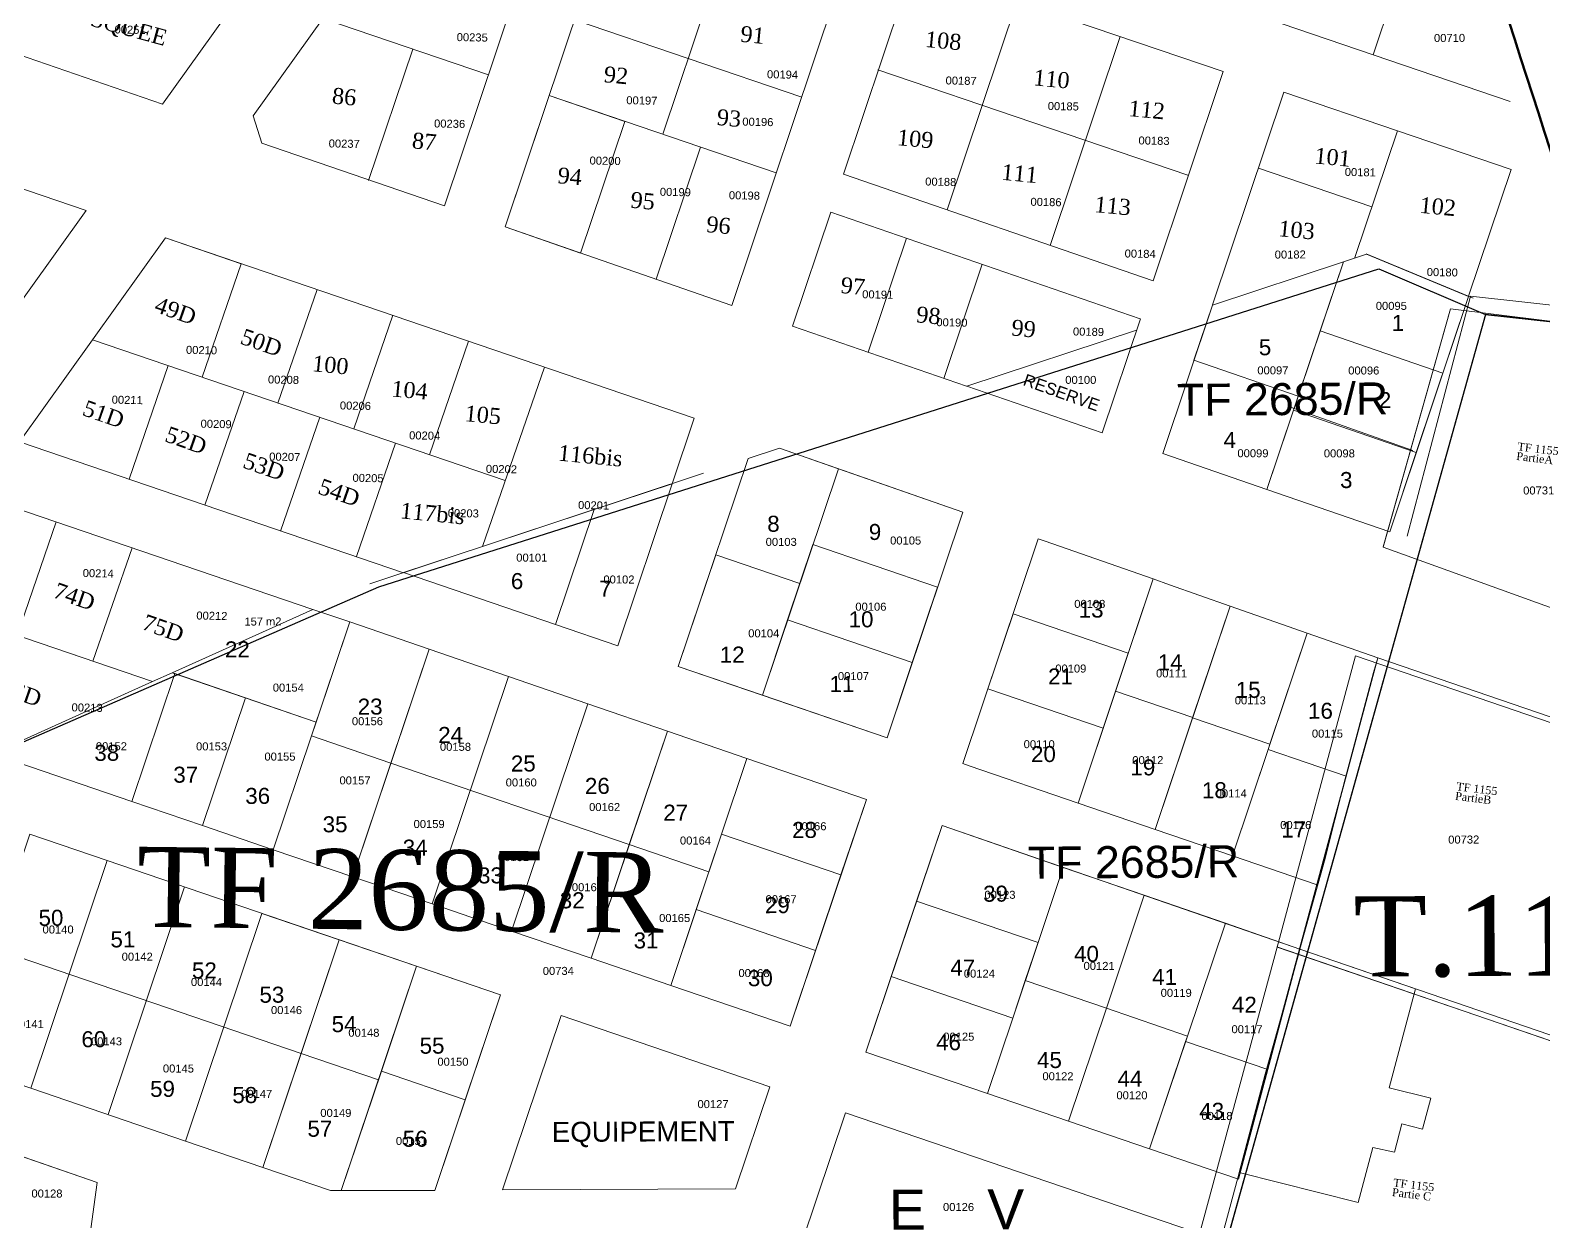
# Model space of a CAD drawing. Header units: metres. Extents: x 251686 to 255059, y 1627526 to 1631912.
# Drawn here: x 253410.3 to 253599.5, y 1631077.2 to 1631226 of the extents above; entities that cross this region are included whole.
import ezdxf
from ezdxf.enums import TextEntityAlignment as Align

# ---------------------------------------------------------------- set-up
doc = ezdxf.new("R2010")
doc.units = ezdxf.units.M
doc.header["$MEASUREMENT"] = 0
for name, color, linetype, lineweight in [('[CPT ]PLATEAU$2-NOM (14)', 7, 'Continuous', 0), ('AUTREETF', 7, 'Continuous', 0), ('Marquage au sol', 2, 'Continuous', 0), ('MORCELLEMENT', 7, 'Continuous', 0), ('morcellements', 5, 'Continuous', 13), ('Numero_TF', 7, 'Continuous', 0), ('Voirie', 252, 'Continuous', 0)]:
    doc.layers.add(name, color=color, linetype=linetype, lineweight=lineweight)
for name, color, linetype in [('historique_numero_parcelle', 7, 'Continuous'), ('limites_parcelles', 7, 'Continuous'), ('limites_tf', 7, 'Continuous'), ('numero_lot', 7, 'Continuous'), ('numero_parcelle', 7, 'Continuous')]:
    doc.layers.add(name, color=color, linetype=linetype)
doc.styles.add('ARIAL', font='arial.ttf', dxfattribs={"height": 200})
doc.styles.get("Standard").update_dxf_attribs({"font": 'txt.shx'})
doc.styles.add('Style-Arial', font='arial.ttf')
doc.styles.add('Style-FANCY', font='times.ttf')
doc.styles.add('Style-Times New Roman', font='times.ttf')
doc.styles.add('Style-WORKING', font='WORKING.shx')

msp = doc.modelspace()

# ---------------------------------------------------------------- linework, layer by layer
at = {"layer": 'historique_numero_parcelle', "color": 7, "lineweight": 0, "flags": 128}
msp.add_lwpolyline([(253583.432139, 1631106.296945), (253580.138938, 1631093.909024), (253585.348008, 1631092.623902), (253584.304341, 1631088.742169), (253581.751792, 1631089.438562), (253580.808402, 1631085.876129), (253578.098974, 1631086.463935), (253576.260485, 1631079.604535), (253561.424312, 1631083.323085), (253564.658135, 1631095.628031), (253568.847744, 1631110.705957), (253568.996154, 1631111.24007), (253583.432139, 1631106.296945)], close=True, dxfattribs=at)
at = {"layer": 'limites_parcelles', "color": 7, "lineweight": 0}
for p, q in [((253455.535689, 1631256.805309), (253426.852433, 1631216.791428)), ((253465.171772, 1631252.954237), (253438.201215, 1631215.340352)), ((253462.112598, 1631204.077831), (253477.14162, 1631248.87871)), ((253469.673252, 1631201.462073), (253484.714764, 1631246.300185)), ((253578.136867, 1631222.942566), (253585.651475, 1631245.343294)), ((253489.372989, 1631213.022883), (253498.935903, 1631241.529524)), ((253317.059349, 1631237.671611), (253417.313423, 1631203.484264)), ((253498.025703, 1631191.652982), (253513.114053, 1631236.630715)), ((253511.956046, 1631208.024999), (253520.687197, 1631234.05219)), ((253559.414217, 1631220.866305), (253520.687197, 1631234.05219)), ((253524.921649, 1631203.568157), (253533.665528, 1631229.633291)), ((253595.282892, 1631217.10464), (253559.204008, 1631229.388879)), ((253467.600201, 1631220.436143), (253446.907082, 1631227.481795)), ((253506.753107, 1631217.669004), (253478.353818, 1631227.338474)), ((253537.783367, 1631199.147024), (253546.539873, 1631225.249798)), ((253406.233355, 1631223.90297), (253426.852433, 1631216.791428)), ((253452.631839, 1631207.258272), (253458.133771, 1631223.6593)), ((253554.998538, 1631207.897428), (253516.271517, 1631221.083313)), ((253550.645085, 1631194.725891), (253559.414217, 1631220.866305)), ((253503.572634, 1631208.188148), (253475.173345, 1631217.857618)), ((253558.079452, 1631191.733679), (253566.987361, 1631218.28778)), ((253595.38665, 1631208.61831), (253566.987361, 1631218.28778)), ((253438.201215, 1631215.340352), (253439.289984, 1631211.926691)), ((253479.124069, 1631198.192376), (253484.639775, 1631214.634461)), ((253439.289984, 1631211.926691), (253462.112598, 1631204.077831)), ((253575.877892, 1631197.626801), (253581.187006, 1631213.453045)), ((253488.574886, 1631194.922679), (253494.106204, 1631211.411305)), ((253550.645085, 1631194.725891), (253511.956046, 1631208.024999)), ((253578.006533, 1631203.972189), (253563.806888, 1631208.806924)), ((253595.38665, 1631208.61831), (253590.076625, 1631192.789348)), ((253417.313423, 1631203.484264), (253399.055515, 1631178.014012)), ((253505.586357, 1631189.037224), (253510.365782, 1631203.284489)), ((253549.054821, 1631189.985381), (253510.365782, 1631203.284489)), ((253469.673252, 1631201.462073), (253498.025703, 1631191.652982)), ((253427.265404, 1631200.090569), (253409.001767, 1631174.622269)), ((253427.265404, 1631200.090569), (253493.30194, 1631177.571644)), ((253427.265404, 1631200.090569), (253436.71892, 1631196.830041)), ((253515.043502, 1631185.786391), (253519.822928, 1631200.033656)), ((253436.71892, 1631196.830041), (253431.839459, 1631182.682619)), ((253524.500648, 1631182.535558), (253529.280073, 1631196.782823)), ((253577.27287, 1631198.088683), (253590.664631, 1631192.559452)), ((253446.195156, 1631193.63539), (253441.304335, 1631179.45503)), ((253455.660032, 1631190.4078), (253450.769211, 1631176.22744)), ((253418.133585, 1631187.356419), (253469.698963, 1631169.772261)), ((253505.586357, 1631189.037224), (253527.345637, 1631181.557611)), ((253465.124908, 1631187.180211), (253460.234087, 1631172.999851)), ((253427.598462, 1631184.12883), (253422.707641, 1631169.94847)), ((253474.589784, 1631183.952621), (253466.855949, 1631161.529276)), ((253437.063338, 1631180.90124), (253432.161157, 1631166.687942)), ((253446.528214, 1631177.67365), (253441.614672, 1631163.427415)), ((253490.55235, 1631169.375233), (253493.30194, 1631177.571644)), ((253409.001767, 1631174.622269), (253456.983031, 1631158.26032)), ((253455.99309, 1631174.446061), (253451.102269, 1631160.265701)), ((253452.782666, 1631156.869565), (253494.490705, 1631170.679235)), ((253404.131464, 1631167.830723), (253445.66479, 1631153.667565)), ((253413.59634, 1631164.603133), (253408.705519, 1631150.422774)), ((253423.061216, 1631161.375544), (253418.170395, 1631147.195184)), ((253394.999646, 1631155.096573), (253425.636682, 1631144.649128))]:
    msp.add_line(p, q, dxfattribs=at)
at = {"layer": 'limites_parcelles', "color": 7, "linetype": 'Continuous', "lineweight": 0}
for p, q in [((253579.387876, 1631161.467052), (253587.831, 1631191.23)), ((253579.404529, 1631161.485054), (253587.831, 1631191.23)), ((253580.219276, 1631163.381861), (253590.084389, 1631192.757214)), ((253582.39299, 1631162.808376), (253590.334397, 1631192.793242)), ((253590.334397, 1631192.793242), (253607.677572, 1631190.865669)), ((253544.286271, 1631175.746852), (253549.066628, 1631189.981322)), ((253544.286271, 1631175.746852), (253527.368127, 1631181.539893)), ((253419.956985, 1631122.304371), (253410.406185, 1631093.864946)), ((253469.109531, 1631105.52491), (253419.956985, 1631122.304371)), ((253420.071881, 1631090.565317), (253429.622681, 1631119.004742)), ((253469.369314, 1631081.169494), (253476.680606, 1631102.940332)), ((253476.680606, 1631102.940332), (253502.764169, 1631094.03605)), ((253410.406185, 1631093.864946), (253429.734843, 1631087.266621)), ((253512.22724, 1631090.805592), (253559.249086, 1631074.753498))]:
    msp.add_line(p, q, dxfattribs=at)
at = {"layer": 'limites_parcelles', "color": 7, "linetype": 'Continuous', "lineweight": 0, "transparency": 33554457}
msp.add_line((253583.119008, 1631173.526664), (253567.824308, 1631178.929158), dxfattribs=at)
at = {"layer": 'limites_parcelles', "color": 7, "lineweight": 0, "ltscale": 39.37}
msp.add_line((253347.79933, 1631106.517777), (253418.724688, 1631082.092862), dxfattribs=at)
at = {"layer": 'limites_parcelles', "color": 7, "lineweight": 0, "flags": 128}
for points in [[(253475.173345, 1631217.857618), (253484.639775, 1631214.634461), (253479.124069, 1631198.192376), (253469.673252, 1631201.462073), (253475.173345, 1631217.857618)], [(253577.27287, 1631198.088683), (253590.661471, 1631192.547287)]]:
    msp.add_lwpolyline(points, dxfattribs=at)
at = {"layer": 'limites_parcelles', "color": 7, "linetype": 'Continuous', "lineweight": 0, "flags": 128}
for points in [[(253568.794838, 1631180.313592), (253571.530603, 1631188.459879), (253574.428735, 1631197.089648), (253558.078584, 1631191.687235), (253555.764773, 1631184.797398), (253568.794838, 1631180.313592)], [(253583.544066, 1631173.282091), (253590.08196, 1631192.749981), (253577.314966, 1631198.043316), (253574.428735, 1631197.089648), (253568.205971, 1631178.560119), (253583.544066, 1631173.282091)], [(253586.868698, 1631183.18185), (253590.08196, 1631192.749981), (253577.314966, 1631198.043316), (253574.428735, 1631197.089648), (253571.530603, 1631188.459879), (253586.868698, 1631183.18185)], [(253460.181085, 1631148.699838), (253450.265473, 1631152.102653), (253446.068548, 1631139.605822), (253445.491654, 1631137.888051), (253455.407265, 1631134.485236), (253460.181085, 1631148.699838)], [(253428.402855, 1631145.668292), (253428.098905, 1631145.772601), (253425.624202, 1631144.659684), (253405.588729, 1631135.649382), (253423.038342, 1631129.694834), (253428.402855, 1631145.668292)], [(253446.068548, 1631139.605822), (253437.231198, 1631142.638603), (253431.871834, 1631126.680472), (253440.714337, 1631123.663035), (253445.491654, 1631137.888051), (253446.068548, 1631139.605822)], [(253480.435804, 1631110.108385), (253480.436799, 1631110.111349), (253489.963793, 1631138.47908), (253480.0301, 1631141.888101), (253470.496319, 1631113.500159), (253480.435804, 1631110.108385)], [(253490.381515, 1631106.714487), (253490.382113, 1631106.716265), (253499.903709, 1631135.067924), (253489.963793, 1631138.47908), (253480.435804, 1631110.108385), (253490.381515, 1631106.714487)], [(253496.731, 1631125.620816), (253499.903709, 1631135.067924), (253489.963793, 1631138.47908), (253485.201459, 1631124.298678), (253495.141375, 1631120.887521), (253496.731, 1631125.620816)], [(253496.731, 1631125.620816), (253490.382113, 1631106.716265), (253490.381515, 1631106.714487), (253505.311114, 1631101.619874), (253511.651899, 1631120.500299), (253496.731, 1631125.620816)], [(253485.201459, 1631124.298678), (253480.436799, 1631110.111349), (253490.382113, 1631106.716265), (253493.558494, 1631116.17431), (253495.141375, 1631120.887521), (253485.201459, 1631124.298678)], [(253544.821048, 1631103.864535), (253549.55564, 1631117.962333), (253539.435225, 1631121.454712), (253536.278855, 1631112.056252), (253534.689329, 1631107.323253), (253544.821048, 1631103.864535)], [(253554.959082, 1631100.384914), (253559.688005, 1631114.465831), (253549.55564, 1631117.962333), (253544.821048, 1631103.864535), (253544.815399, 1631103.847715), (253554.959082, 1631100.384914)], [(253564.974697, 1631096.18791), (253568.99887, 1631111.252814), (253559.688005, 1631114.465831), (253554.959082, 1631100.384914), (253554.724697, 1631099.687006), (253564.974697, 1631096.18791)], [(253449.215516, 1631081.075304), (253458.627491, 1631109.101349), (253448.951789, 1631112.402669), (253439.402071, 1631083.966469), (253447.879453, 1631081.0725), (253449.215516, 1631081.075304)], [(253540.080941, 1631089.750317), (253544.821048, 1631103.864535), (253534.689329, 1631107.323253), (253533.114063, 1631102.632718), (253529.949222, 1631093.209035), (253540.080941, 1631089.750317)], [(253449.215516, 1631081.075304), (253453.856453, 1631094.894625), (253444.18127, 1631098.197493), (253439.402071, 1631083.966469), (253447.879453, 1631081.0725), (253449.215516, 1631081.075304)], [(253454.22367, 1631095.988088), (253453.856453, 1631094.894625), (253449.215516, 1631081.075304), (253460.90686, 1631081.099833), (253464.705703, 1631092.411651), (253454.22367, 1631095.988088)]]:
    msp.add_lwpolyline(points, close=True, dxfattribs=at)
for points in [[(253527.368127, 1631181.539893), (253548.586204, 1631188.550765)], [(253445.676417, 1631153.677514), (253450.265473, 1631152.102653), (253446.068548, 1631139.605822), (253445.491654, 1631137.888051), (253455.407265, 1631134.485236), (253460.181085, 1631148.699838), (253450.265473, 1631152.102653)], [(253485.201459, 1631124.298678), (253455.407265, 1631134.485236)], [(253514.824608, 1631129.947406), (253505.311114, 1631101.619874)], [(253524.27712, 1631126.685509), (253514.774185, 1631098.389416)], [(253524.27712, 1631126.685509), (253569.112067, 1631111.213752)], [(253444.18127, 1631098.197493), (253405.516114, 1631111.384211)], [(253469.109733, 1631105.52484), (253460.90686, 1631081.099833)], [(253444.18127, 1631098.197493), (253439.402071, 1631083.966469)], [(253454.22367, 1631095.988088), (253449.215516, 1631081.075304)], [(253454.22367, 1631095.988088), (253464.705703, 1631092.411651)], [(253502.764169, 1631094.03605), (253498.487213, 1631081.300916)], [(253512.22724, 1631090.805592), (253506.817278, 1631074.696801)], [(253469.369314, 1631081.169494), (253498.487213, 1631081.300916)], [(253460.90686, 1631081.099833), (253447.879453, 1631081.0725)]]:
    msp.add_lwpolyline(points, dxfattribs=at)
at = {"layer": 'limites_parcelles', "color": 7, "lineweight": 0, "ltscale": 39.37, "flags": 128}
for points in [[(253526.866952, 1631165.804885), (253517.407582, 1631137.638513), (253491.325166, 1631146.54745), (253500.04473, 1631172.511702), (253503.991472, 1631173.815784), (253526.866952, 1631165.804885)], [(253503.991472, 1631173.815784), (253526.866952, 1631165.804885)], [(253406.483753, 1631086.308333), (253418.724688, 1631082.092862), (253417.898256, 1631076.321307)]]:
    msp.add_lwpolyline(points, dxfattribs=at)
for points in [[(253511.327645, 1631171.246686), (253503.991472, 1631173.815784), (253500.04473, 1631172.511702), (253491.325166, 1631146.54745), (253501.827886, 1631142.96005), (253511.327645, 1631171.246686)], [(253536.30494, 1631162.49974), (253526.870101, 1631134.406413), (253527.683878, 1631134.128452), (253541.271861, 1631129.487223), (253550.672948, 1631157.480051), (253537.165779, 1631162.215951), (253536.30494, 1631162.49974)], [(253491.325166, 1631146.54745), (253501.827886, 1631142.96005), (253504.987611, 1631152.368499), (253506.515258, 1631156.917244), (253496.012418, 1631160.504685), (253491.325166, 1631146.54745)], [(253550.672948, 1631157.480051), (253541.271861, 1631129.487223), (253550.910516, 1631126.19496), (253560.281713, 1631154.09879), (253552.721983, 1631156.744379), (253552.710762, 1631156.751899), (253550.672948, 1631157.480051)], [(253555.602452, 1631140.165746), (253560.281713, 1631154.09879), (253552.721983, 1631156.744379), (253552.710762, 1631156.751899), (253550.672948, 1631157.480051), (253545.963798, 1631143.458009), (253555.602452, 1631140.165746)], [(253530.010249, 1631143.756566), (253544.412008, 1631138.837376), (253545.963798, 1631143.458009), (253547.552438, 1631148.188371), (253533.150679, 1631153.107561), (253530.010249, 1631143.756566)], [(253560.574706, 1631122.893975), (253571.144124, 1631119.283793), (253578.720316, 1631147.646049), (253578.720311, 1631147.64605), (253578.72031, 1631147.646051), (253578.720301, 1631147.646054), (253569.921539, 1631150.725253), (253560.574706, 1631122.893975)], [(253574.763723, 1631132.834155), (253578.720292, 1631147.645969), (253578.72031, 1631147.646027), (253578.720317, 1631147.646049), (253578.720311, 1631147.64605), (253578.72031, 1631147.646051), (253578.720302, 1631147.646054), (253569.921539, 1631150.725253), (253565.029627, 1631136.159017), (253574.763723, 1631132.834155)], [(253541.271861, 1631129.487223), (253550.910516, 1631126.19496), (253555.590395, 1631140.129844), (253555.602452, 1631140.165746), (253545.963798, 1631143.458009), (253541.271861, 1631129.487223)], [(253550.910516, 1631126.19496), (253560.574706, 1631122.893975), (253565.029627, 1631136.159017), (253565.254585, 1631136.828859), (253555.590395, 1631140.129844), (253550.910516, 1631126.19496)], [(253571.14413, 1631119.283845), (253574.763723, 1631132.834155), (253565.029627, 1631136.159017), (253560.574706, 1631122.893975), (253571.144124, 1631119.283793), (253571.14413, 1631119.283845)]]:
    msp.add_lwpolyline(points, close=True, dxfattribs=at)
at = {"layer": 'limites_parcelles', "color": 7, "lineweight": 0, "flags": 128}
msp.add_lwpolyline([(253574.665325, 1631132.519334), (253578.208993, 1631145.789913), (253578.720316, 1631147.646049), (253612.426968, 1631136.093733), (253607.657673, 1631098.001713), (253568.996154, 1631111.24007), (253572.065395, 1631122.285915), (253574.665325, 1631132.519334)], close=True, dxfattribs=at)
at = {"layer": 'limites_parcelles', "color": 7, "linetype": 'Continuous', "lineweight": 0}
for points in [[(253574.428735, 1631197.089648), (253558.078584, 1631191.687235), (253551.851114, 1631173.143696), (253564.88118, 1631168.659889)], [(253568.205971, 1631178.560119), (253583.544066, 1631173.282091), (253586.868698, 1631183.18185), (253571.530603, 1631188.459879)], [(253564.88118, 1631168.659889), (253580.219276, 1631163.381861), (253583.544066, 1631173.282091), (253568.205971, 1631178.560119)], [(253450.265473, 1631152.102653), (253445.676417, 1631153.677514), (253428.098905, 1631145.772601), (253446.068548, 1631139.605822)], [(253450.63573, 1631120.277435), (253460.181085, 1631148.699838), (253450.265473, 1631152.102653), (253440.714337, 1631123.663035)], [(253460.562989, 1631116.889832), (253470.102559, 1631145.29501), (253460.181085, 1631148.699838), (253450.63573, 1631120.277435)], [(253578.720316, 1631147.646049), (253612.426968, 1631136.093733), (253600.630395, 1631042.134982), (253558.805586, 1631073.554645)], [(253431.871834, 1631126.680472), (253437.231198, 1631142.638603), (253428.402855, 1631145.668292), (253423.038342, 1631129.694834)], [(253470.496319, 1631113.500159), (253480.0301, 1631141.888101), (253470.102559, 1631145.29501), (253460.562989, 1631116.889832)], [(253445.491654, 1631137.888051), (253440.714337, 1631123.663035), (253450.63573, 1631120.277435), (253455.407265, 1631134.485236)], [(253505.311114, 1631101.619874), (253514.824608, 1631129.947406), (253499.903709, 1631135.067924), (253490.381515, 1631106.714487)], [(253514.824608, 1631129.947406), (253499.903709, 1631135.067924), (253496.731, 1631125.620816), (253511.651899, 1631120.500299)], [(253533.114063, 1631102.632718), (253539.435225, 1631121.454712), (253524.27712, 1631126.685509), (253517.939027, 1631107.8131)], [(253536.278855, 1631112.056252), (253539.435225, 1631121.454712), (253524.27712, 1631126.685509), (253521.103818, 1631117.236634)], [(253410.406185, 1631093.864946), (253419.956985, 1631122.304371), (253410.291514, 1631125.603923), (253400.740714, 1631097.164498)], [(253511.651899, 1631120.500299), (253496.731, 1631125.620816), (253493.558494, 1631116.17431), (253508.479393, 1631111.053792)], [(253517.939027, 1631107.8131), (253533.114063, 1631102.632718), (253536.278855, 1631112.056252), (253521.103818, 1631117.236634)], [(253448.951789, 1631112.402669), (253439.284041, 1631115.701275), (253429.734843, 1631087.266621), (253439.402071, 1631083.966469)], [(253493.558494, 1631116.17431), (253490.382113, 1631106.716265), (253505.311114, 1631101.619874), (253508.479393, 1631111.053792)], [(253453.856453, 1631094.894625), (253458.627491, 1631109.101349), (253448.951789, 1631112.402669), (253444.18127, 1631098.197493)], [(253469.109524, 1631105.524912), (253458.627491, 1631109.101349), (253454.22367, 1631095.988088), (253464.705703, 1631092.411651)], [(253529.949222, 1631093.209035), (253533.114063, 1631102.632718), (253517.939027, 1631107.8131), (253514.774185, 1631098.389416)], [(253540.080941, 1631089.750317), (253550.224624, 1631086.287515), (253554.959082, 1631100.384914), (253544.815399, 1631103.847715)], [(253550.224624, 1631086.287515), (253561.318446, 1631082.500359), (253564.974697, 1631096.18791), (253554.724697, 1631099.687006)]]:
    msp.add_3dface(points, dxfattribs=at)
at = {"layer": 'limites_parcelles', "color": 7, "lineweight": 0, "ltscale": 39.37}
for points in [[(253517.407582, 1631137.638513), (253526.866952, 1631165.804885), (253511.327645, 1631171.246686), (253501.827886, 1631142.96005)], [(253483.754084, 1631149.13203), (253490.55235, 1631169.375233), (253480.796209, 1631166.145469), (253475.974477, 1631151.787795)], [(253480.796209, 1631166.145469), (253466.851691, 1631161.529147), (253456.996222, 1631158.266502), (253475.974477, 1631151.787795)], [(253504.987611, 1631152.368499), (253520.567307, 1631147.046962), (253523.727263, 1631156.456098), (253508.147567, 1631161.777634)], [(253565.254585, 1631136.828859), (253569.921539, 1631150.725253), (253560.281713, 1631154.09879), (253555.590395, 1631140.129844)], [(253501.827886, 1631142.96005), (253517.407582, 1631137.638513), (253520.567307, 1631147.046962), (253504.987611, 1631152.368499)]]:
    msp.add_3dface(points, dxfattribs=at)
at = {"layer": 'limites_tf', "color": 5, "linetype": 'Continuous', "lineweight": 30}
for p, q in [((253453.893528, 1631156.493868), (253578.866856, 1631196.224129)), ((253578.866856, 1631196.224129), (253592.188361, 1631190.523321)), ((253592.188361, 1631190.523321), (253558.998701, 1631071.686481)), ((253592.188361, 1631190.523321), (253640.192874, 1631185.146443)), ((253332.661283, 1631103.687841), (253453.893528, 1631156.493868))]:
    msp.add_line(p, q, dxfattribs=at)
at = {"layer": 'limites_tf', "color": 5, "linetype": 'Continuous', "lineweight": 30, "flags": 128}
msp.add_lwpolyline([(253665.298018, 1630991.891082), (253758.103332, 1631011.356759), (253790.774384, 1631110.815619), (253792.481205, 1631183.445644), (253745.997615, 1631186.003646), (253685.18485, 1631179.959457), (253665.030028, 1631182.247368), (253665.407573, 1631185.35132), (253640.199282, 1631185.147275), (253592.194947, 1631190.525745), (253559.001348, 1631071.690006), (253620.765602, 1631025.31646), (253639.221257, 1631011.459902), (253665.062901, 1630992.067521), (253665.089254, 1630992.072514), (253665.087212, 1630992.049277), (253665.298018, 1630991.891082)], close=True, dxfattribs=at)
at = {"layer": 'MORCELLEMENT', "color": 7, "linetype": 'Continuous', "lineweight": 0}
msp.add_line((253579.387876, 1631161.467052), (253587.831, 1631191.23), dxfattribs=at)
at = {"layer": 'morcellements', "color": 2, "linetype": 'Continuous', "lineweight": 13, "flags": 128}
msp.add_lwpolyline([(253587.831, 1631191.23), (253605.259132, 1631189.056799), (253614.025453, 1631155.342849), (253613.221204, 1631149.23096), (253579.398356, 1631161.463262), (253587.831, 1631191.23)], close=True, dxfattribs=at)
msp.add_lwpolyline([(253566.097309, 1631111.521864), (253604.811518, 1631098.251643), (253597.784241, 1631042.384913), (253555.959431, 1631073.804575), (253566.15, 1631111.49)], dxfattribs=at)
at = {"layer": 'morcellements', "color": 2, "linetype": 'Continuous', "lineweight": 13}
msp.add_3dface([(253575.930254, 1631147.876772), (253609.636906, 1631136.324457), (253604.867611, 1631098.232436), (253566.15, 1631111.49)], dxfattribs=at)
at = {"layer": 'numero_parcelle', "color": 5, "lineweight": 13, "ltscale": 39.37}
for p, q in [((253590.669153, 1631192.514961), (253590.665916, 1631192.502827)), ((253570.967601, 1631118.594866), (253570.970542, 1631118.593866)), ((253570.970766, 1631118.60703), (253570.973706, 1631118.60603))]:
    msp.add_line(p, q, dxfattribs=at)
at = {"layer": 'numero_parcelle', "color": 5, "ltscale": 39.37, "flags": 128}
msp.add_lwpolyline([(253570.960745, 1631118.597296), (253570.970542, 1631118.593866)], close=True, dxfattribs=at)
at = {"layer": 'voirie', "color": 7, "linetype": 'Continuous', "lineweight": 80}
for points, knots in [([(253509.794243, 1631705.459673), (253517.191333, 1631698.261828), (253524.588424, 1631691.063983), (253531.985514, 1631683.866138), (253536.537074, 1631679.437177), (253539.193052, 1631673.463741), (253542.061743, 1631667.696376), (253546.328939, 1631659.117386), (253549.880225, 1631650.584514), (253552.444753, 1631641.326407), (253554.628455, 1631633.44311), (253556.050551, 1631625.52684), (253556.273139, 1631617.500048), (253556.463705, 1631610.628057), (253556.415519, 1631603.688219), (253555.559067, 1631596.852248), (253554.697487, 1631589.975349), (253553.840938, 1631583.10189), (253552.789271, 1631576.253797), (253550.602424, 1631562.013804), (253548.392616, 1631547.779831), (253546.201814, 1631533.540665), (253543.857361, 1631518.302841), (253541.57784, 1631503.054118), (253539.305748, 1631487.808473), (253538.21101, 1631480.462823), (253538.594992, 1631472.921242), (253539.622091, 1631465.526948), (253540.273432, 1631460.837807), (253541.984434, 1631456.486382), (253544.212414, 1631452.161863), (253547.094067, 1631446.568561), (253550.619237, 1631441.777572), (253554.637161, 1631437.148863), (253558.337684, 1631432.885804), (253563.822011, 1631430.966256), (253567.675304, 1631426.500987), (253576.090012, 1631416.749861), (253584.806864, 1631406.018817), (253584.497443, 1631393.815078), (253584.291825, 1631385.70537), (253583.488517, 1631377.5521), (253582.664247, 1631369.455466), (253581.352765, 1631356.573033), (253579.546272, 1631343.707712), (253578.477275, 1631330.813834), (253577.516314, 1631319.223045), (253578.232656, 1631307.504293), (253579.331512, 1631295.884551), (253580.492014, 1631283.612942), (253582.145392, 1631271.425667), (253585.349271, 1631259.478712), (253592.042684, 1631234.519626), (253601.075807, 1631210.541817), (253607.940211, 1631185.773482), (253609.982447, 1631178.404629), (253611.969353, 1631171.047473), (253613.598025, 1631163.547279), (253615.86122, 1631153.125046), (253617.192832, 1631142.618882), (253618.192363, 1631132.009784), (253618.974313, 1631123.710096), (253619.451084, 1631115.409742), (253619.420707, 1631107.107284), (253619.383915, 1631097.05167), (253619.258135, 1631086.954445), (253618.136797, 1631076.936983), (253613.085338, 1631031.809812), (253607.920798, 1630986.823369), (253602.873829, 1630941.760225), (253598.505641, 1630902.757754), (253594.657551, 1630863.693173), (253589.788853, 1630824.74971), (253588.779408, 1630816.675427), (253587.769964, 1630808.601144), (253586.76052, 1630800.526861)], [0, 0, 0, 0, 0.032868656, 0.032868656, 0.032868656, 0.0530933214, 0.0530933214, 0.0530933214, 0.0831776336, 0.0831776336, 0.0831776336, 0.1087944889, 0.1087944889, 0.1087944889, 0.1307258908, 0.1307258908, 0.1307258908, 0.1527885997, 0.1527885997, 0.1527885997, 0.1986660178, 0.1986660178, 0.1986660178, 0.2477610268, 0.2477610268, 0.2477610268, 0.2714159597, 0.2714159597, 0.2714159597, 0.2864168956, 0.2864168956, 0.2864168956, 0.3058190024, 0.3058190024, 0.3058190024, 0.3236884171, 0.3236884171, 0.3236884171, 0.3627111306, 0.3627111306, 0.3627111306, 0.3886427564, 0.3886427564, 0.3886427564, 0.429902174, 0.429902174, 0.429902174, 0.4669918102, 0.4669918102, 0.4669918102, 0.5061621734, 0.5061621734, 0.5061621734, 0.5879952786, 0.5879952786, 0.5879952786, 0.6123415301, 0.6123415301, 0.6123415301, 0.6461729623, 0.6461729623, 0.6461729623, 0.6726399011, 0.6726399011, 0.6726399011, 0.7046956251, 0.7046956251, 0.7046956251, 0.8491018716, 0.8491018716, 0.8491018716, 0.9740865025, 0.9740865025, 0.9740865025, 1, 1, 1, 1]), ([(253618.558244, 1630811.932652), (253615.639965, 1630812.823285), (253612.721686, 1630813.713918), (253609.803407, 1630814.60455), (253607.051619, 1630815.444371), (253604.28836, 1630818.63114), (253604.597998, 1630821.489492), (253608.879476, 1630861.012923), (253613.679035, 1630900.534004), (253618.076199, 1630940.073487), (253623.136282, 1630985.573973), (253628.268606, 1631030.976074), (253633.223772, 1631076.576022), (253634.317535, 1631086.641381), (253634.390859, 1631096.772138), (253634.417469, 1631106.867911), (253634.441295, 1631115.907208), (253633.982819, 1631124.943612), (253633.083457, 1631133.978144), (253632.018726, 1631144.673885), (253630.477717, 1631155.231028), (253628.292656, 1631165.75292), (253626.554852, 1631174.121101), (253624.462729, 1631182.356365), (253622.245744, 1631190.583704), (253615.784295, 1631214.56245), (253606.592977, 1631237.586064), (253600.20021, 1631261.731338), (253597.027588, 1631273.714228), (253595.436991, 1631285.931137), (253594.149848, 1631298.19839), (253593.061889, 1631308.567295), (253593.037429, 1631319.04618), (253593.55566, 1631329.437908), (253594.188212, 1631342.122032), (253596.8899, 1631354.525442), (253600.110726, 1631367.008141), (253602.257842, 1631375.329548), (253604.954448, 1631382.588503), (253611.011083, 1631389.976855), (253613.642329, 1631393.186654), (253616.792364, 1631396.786055), (253620.285227, 1631395.975768), (253624.378482, 1631395.0262), (253628.459689, 1631393.20247), (253632.606743, 1631392.010686), (253636.54384, 1631390.87924), (253640.468697, 1631389.654666), (253644.453802, 1631388.746699), (253649.761946, 1631387.537291), (253655.405416, 1631388.431876), (253660.812723, 1631389.297499), (253665.215455, 1631390.002306), (253669.489528, 1631390.982027), (253673.644372, 1631392.898265), (253678.238138, 1631395.016937), (253682.490995, 1631397.435796), (253686.073026, 1631400.813738), (253690.223101, 1631404.727358), (253694.323273, 1631408.653403), (253698.389043, 1631412.636025), (253711.293324, 1631425.2764), (253724.093398, 1631438.011808), (253737.033453, 1631450.616925), (253740.955361, 1631454.437318), (253745.028885, 1631458.085565), (253749.109963, 1631461.745752), (253753.835806, 1631465.984208), (253758.828345, 1631469.83763), (253764.00603, 1631473.567288), (253774.841242, 1631481.37225), (253786.412482, 1631487.56758), (253798.462042, 1631493.48), (253808.963888, 1631498.632994), (253819.557771, 1631502.666107), (253830.925024, 1631505.693489), (253838.266496, 1631507.648705), (253845.655041, 1631508.615547), (253853.090516, 1631508.931646), (253861.206892, 1631509.276692), (253869.398631, 1631508.891861), (253877.514405, 1631507.757047), (253885.439796, 1631506.648854), (253893.544762, 1631505.622911), (253900.743999, 1631502.228111), (253936.629224, 1631485.306432), (253972.51445, 1631468.384754), (254008.399675, 1631451.463076)], [0, 0, 0, 0, 0.0087382484, 0.0087382484, 0.0087382484, 0.0169779686, 0.0169779686, 0.0169779686, 0.1309114656, 0.1309114656, 0.1309114656, 0.2620216633, 0.2620216633, 0.2620216633, 0.2909618549, 0.2909618549, 0.2909618549, 0.3168735907, 0.3168735907, 0.3168735907, 0.3475497981, 0.3475497981, 0.3475497981, 0.3719469377, 0.3719469377, 0.3719469377, 0.4430528956, 0.4430528956, 0.4430528956, 0.4783415758, 0.4783415758, 0.4783415758, 0.5081693578, 0.5081693578, 0.5081693578, 0.5445770939, 0.5445770939, 0.5445770939, 0.5688477719, 0.5688477719, 0.5688477719, 0.5793919363, 0.5793919363, 0.5793919363, 0.5917485506, 0.5917485506, 0.5917485506, 0.6034795707, 0.6034795707, 0.6034795707, 0.6191052461, 0.6191052461, 0.6191052461, 0.6318279681, 0.6318279681, 0.6318279681, 0.6458947313, 0.6458947313, 0.6458947313, 0.6621922199, 0.6621922199, 0.6621922199, 0.7139185453, 0.7139185453, 0.7139185453, 0.7295959021, 0.7295959021, 0.7295959021, 0.7477501072, 0.7477501072, 0.7477501072, 0.7857409622, 0.7857409622, 0.7857409622, 0.8188520569, 0.8188520569, 0.8188520569, 0.840236657, 0.840236657, 0.840236657, 0.8635795445, 0.8635795445, 0.8635795445, 0.8863748433, 0.8863748433, 0.8863748433, 1, 1, 1, 1])]:
    msp.add_open_spline(points, degree=3, knots=knots, dxfattribs=at)

# ---------------------------------------------------------------- texts
at = {"layer": '[CPT ]PLATEAU$2-NOM (14)', "color": 7, "insert": (253436.229831, 1631148.687562), "char_height": 1.999996, "attachment_point": 5, "rotation": 0.25857668, "line_spacing_factor": 0.6, "style": 'Style-WORKING'}
msp.add_mtext('\\fArial|b0|i0|c00|p39;22', dxfattribs=at)
at = {"layer": 'AUTREETF', "color": 4, "linetype": 'Continuous', "lineweight": 30, "style": 'Style-FANCY'}
msp.add_text('TF 2685/R', height=9.999982, rotation=359.3486, dxfattribs=at).set_placement((253456.596833, 1631118.658504), align=Align.MIDDLE_CENTER)
at = {"layer": 'historique_numero_parcelle', "color": 7, "lineweight": 0, "style": 'Style-Arial'}
msp.add_text('00734', height=1, rotation=0.23, dxfattribs=at).set_placement((253474.388092, 1631109.011743), align=Align.TOP_LEFT)
at = {"layer": 'Marquage au sol', "color": 1, "insert": (253439.422351, 1631152.157627), "char_height": 0.999998, "attachment_point": 5, "rotation": 0.25857668, "line_spacing_factor": 0.6, "style": 'ARIAL'}
msp.add_mtext('\\H1x;\\W0.99;157 m2', dxfattribs=at)
at = {"layer": 'numero_lot', "color": 7, "linetype": 'Continuous', "lineweight": 0, "char_height": 2, "attachment_point": 7, "line_spacing_factor": 0.6}
for s, insert, rotation in [('\\fTimes New Roman|b0|i0|c00|p23;MOSQUEE', (253412.896289, 1631227.435419), 344.63862897), ('\\fTimes New Roman|b0|i0|c00|p23;91', (253499.014565, 1631224.560868), 354.48490512), ('\\fTimes New Roman|b0|i0|c00|p23;108', (253522.087116, 1631223.912639), 354.48490512), ('\\fTimes New Roman|b0|i0|c00|p23;92', (253481.944401, 1631219.51824), 354.48490512), ('\\fTimes New Roman|b0|i0|c00|p23;110', (253535.611271, 1631219.122958), 354.48490512), ('\\fTimes New Roman|b0|i0|c00|p23;86', (253447.977808, 1631216.847647), 354.48490512), ('\\fTimes New Roman|b0|i0|c00|p23;93', (253496.061451, 1631214.173548), 354.48490512), ('\\fTimes New Roman|b0|i0|c00|p23;112', (253547.507203, 1631215.314199), 354.48490512), ('\\fTimes New Roman|b0|i0|c00|p23;87', (253457.97146, 1631211.255046), 354.48490512), ('\\fTimes New Roman|b0|i0|c00|p23;109', (253518.586116, 1631211.649999), 354.48490512), ('\\fTimes New Roman|b0|i0|c00|p23;101', (253570.741293, 1631209.364943), 354.48490512), ('\\fTimes New Roman|b0|i0|c00|p23;94', (253476.167777, 1631206.896912), 354.48490512), ('\\fTimes New Roman|b0|i0|c00|p23;111', (253531.626547, 1631207.352982), 354.48490512), ('\\fTimes New Roman|b0|i0|c00|p23;95', (253485.283489, 1631203.839851), 354.48490512), ('\\fTimes New Roman|b0|i0|c00|p23;113', (253543.257793, 1631203.285507), 354.48490512), ('\\fTimes New Roman|b0|i0|c00|p23;102', (253583.877515, 1631203.195343), 354.48490512), ('\\fTimes New Roman|b0|i0|c00|p23;96', (253494.755697, 1631200.791928), 354.48490512), ('\\fTimes New Roman|b0|i0|c00|p23;103', (253566.238725, 1631200.273417), 354.48490512), ('\\fTimes New Roman|b0|i0|c00|p23;97', (253511.543227, 1631193.182771), 354.48490512), ('\\fTimes New Roman|b0|i0|c00|p23;49D', (253425.717657, 1631190.871619), 340.68217334), ('\\fTimes New Roman|b0|i0|c00|p23;98', (253520.985246, 1631189.52321), 354.48490512), ('\\fTimes New Roman|b0|i0|c00|p23;99', (253532.880233, 1631187.877994), 354.48490512), ('\\fTimes New Roman|b0|i0|c00|p23;50D', (253436.443314, 1631186.893118), 340.68217334), ('\\fTimes New Roman|b0|i0|c00|p23;100', (253445.501031, 1631183.406382), 354.48490512), ('\\fTimes New Roman|b0|i0|c00|p23;104', (253455.397753, 1631180.265979), 354.48490512), ('\\fTimes New Roman|b0|i0|c00|p23;51D', (253416.714968, 1631177.962439), 340.68217334), ('\\fTimes New Roman|b0|i0|c00|p23;105', (253464.554879, 1631177.176266), 354.48490512), ('\\fTimes New Roman|b0|i0|c00|p23;52D', (253427.022513, 1631174.685769), 340.68217334), ('\\fTimes New Roman|b0|i0|c00|p23;116bis', (253476.228981, 1631172.244523), 354.48490512), ('\\fTimes New Roman|b0|i0|c00|p23;53D', (253436.765958, 1631171.408907), 340.68217334), ('\\fTimes New Roman|b0|i0|c00|p23;54D', (253446.15399, 1631168.160942), 340.68217334), ('\\fTimes New Roman|b0|i0|c00|p23;117bis', (253456.502159, 1631165.032085), 354.48490512), ('\\fTimes New Roman|b0|i0|c00|p23;74D', (253413.085433, 1631155.20251), 340.68217334), ('\\fTimes New Roman|b0|i0|c00|p23;75D', (253424.171925, 1631151.210853), 340.68217334), ('\\fTimes New Roman|b0|i0|c00|p23;76D', (253406.388643, 1631143.167796), 340.68217334)]:
    msp.add_mtext(s, dxfattribs=dict(at, insert=insert, rotation=rotation))
at = {"layer": 'numero_lot', "color": 7, "lineweight": 0, "attachment_point": 5, "line_spacing_factor": 0.6}
for s, insert, char_height, rotation, style in [('\\fArial|b0|i0|c00|p39;1', (253581.251529, 1631189.460901), 1.999996, 0.25857668, 'Style-WORKING'), ('\\fArial|b0|i0|c00|p39;5', (253564.644321, 1631186.403915), 1.999996, 0.25857668, 'Style-WORKING'), ('\\H1x;\\W0.99;RESERVE', (253539.209432, 1631180.751259), 1.499997, 340.30950001, 'ARIAL'), ('\\fArial|b0|i0|c00|p39;2', (253579.640142, 1631179.819916), 1.999996, 0.25857668, 'Style-WORKING'), ('\\fArial|b0|i0|c00|p39;4', (253560.235449, 1631174.843583), 1.999996, 0.25857668, 'Style-WORKING'), ('\\fArial|b0|i0|c00|p39;3', (253574.7925, 1631169.82216), 1.999996, 0.25857668, 'Style-WORKING'), ('\\H1x;\\W0.99;E    V', (253526.09762, 1631078.719627), 4.99999, 0.25857668, 'ARIAL')]:
    msp.add_mtext(s, dxfattribs=dict(at, insert=insert, char_height=char_height, rotation=rotation, style=style))
at = {"layer": 'numero_lot', "color": 7, "linetype": 'Continuous', "lineweight": 0, "attachment_point": 5, "rotation": 0.25857668, "line_spacing_factor": 0.6}
for s, insert, char_height, style in [('\\fArial|b0|i0|c00|p39;8', (253503.214686, 1631164.358813), 1.999996, 'Style-WORKING'), ('\\fArial|b0|i0|c00|p39;9', (253515.907477, 1631163.334703), 1.999996, 'Style-WORKING'), ('\\fArial|b0|i0|c00|p39;6', (253471.182811, 1631157.19957), 1.999996, 'Style-WORKING'), ('\\fArial|b0|i0|c00|p39;7', (253482.215501, 1631156.280101), 1.999996, 'Style-WORKING'), ('\\fArial|b0|i0|c00|p39;10', (253514.158686, 1631152.420263), 1.999996, 'Style-WORKING'), ('\\fArial|b0|i0|c00|p39;13', (253542.910785, 1631153.636134), 1.999996, 'Style-WORKING'), ('\\fArial|b0|i0|c00|p39;12', (253498.05706, 1631148.026556), 1.999996, 'Style-WORKING'), ('\\fArial|b0|i0|c00|p39;14', (253552.790094, 1631147.059099), 1.999996, 'Style-WORKING'), ('\\fArial|b0|i0|c00|p39;21', (253539.07821, 1631145.301581), 1.999996, 'Style-WORKING'), ('\\fArial|b0|i0|c00|p39;11', (253511.767909, 1631144.357489), 1.999996, 'Style-WORKING'), ('\\fArial|b0|i0|c00|p39;15', (253562.53658, 1631143.616657), 1.999996, 'Style-WORKING'), ('\\fArial|b0|i0|c00|p39;23', (253452.818849, 1631141.519926), 1.999996, 'Style-WORKING'), ('\\fArial|b0|i0|c00|p39;16', (253571.567334, 1631140.9973), 1.999996, 'Style-WORKING'), ('\\fArial|b0|i0|c00|p39;24', (253462.876205, 1631137.996437), 1.999996, 'Style-WORKING'), ('\\fArial|b0|i0|c00|p39;38', (253419.907912, 1631135.747164), 1.999996, 'Style-WORKING'), ('\\fArial|b0|i0|c00|p39;20', (253536.952305, 1631135.593362), 1.999996, 'Style-WORKING'), ('\\fArial|b0|i0|c00|p39;25', (253471.956334, 1631134.414354), 1.999996, 'Style-WORKING'), ('\\fArial|b0|i0|c00|p39;19', (253549.375471, 1631133.926318), 1.999996, 'Style-WORKING'), ('\\fArial|b0|i0|c00|p39;37', (253429.778493, 1631133.019818), 1.999996, 'Style-WORKING'), ('\\fArial|b0|i0|c00|p39;26', (253481.210655, 1631131.61486), 1.999996, 'Style-WORKING'), ('\\fArial|b0|i0|c00|p39;36', (253438.768981, 1631130.366169), 1.999996, 'Style-WORKING'), ('\\fArial|b0|i0|c00|p39;18', (253558.308328, 1631131.07316), 1.999996, 'Style-WORKING'), ('\\fArial|b0|i0|c00|p39;27', (253491.000535, 1631128.287929), 1.999996, 'Style-WORKING'), ('\\fArial|b0|i0|c00|p39;35', (253448.436881, 1631126.821345), 1.999996, 'Style-WORKING'), ('\\fArial|b0|i0|c00|p39;28', (253507.091125, 1631126.114731), 1.999996, 'Style-WORKING'), ('\\fArial|b0|i0|c00|p39;17', (253568.2147, 1631126.182661), 1.999996, 'Style-WORKING'), ('\\fArial|b0|i0|c00|p39;34', (253458.449442, 1631123.911037), 1.999996, 'Style-WORKING'), ('\\fArial|b0|i0|c00|p39;33', (253467.852454, 1631120.436117), 1.999996, 'Style-WORKING'), ('\\fArial|b0|i0|c00|p39;39', (253530.973461, 1631118.151258), 1.999996, 'Style-WORKING'), ('\\fArial|b0|i0|c00|p39;32', (253478.066187, 1631117.325611), 1.999996, 'Style-WORKING'), ('\\fArial|b0|i0|c00|p39;29', (253503.703533, 1631116.722699), 1.999996, 'Style-WORKING'), ('\\fArial|b0|i0|c00|p39;50', (253412.936738, 1631115.139542), 1.999996, 'Style-WORKING'), ('\\fArial|b0|i0|c00|p39;51', (253421.921797, 1631112.44774), 1.999996, 'Style-WORKING'), ('\\fArial|b0|i0|c00|p39;31', (253487.295592, 1631112.316699), 1.999996, 'Style-WORKING'), ('\\fArial|b0|i0|c00|p39;40', (253542.330865, 1631110.631106), 1.999996, 'Style-WORKING'), ('\\fArial|b0|i0|c00|p39;47', (253526.870869, 1631108.931102), 1.999996, 'Style-WORKING'), ('\\fArial|b0|i0|c00|p39;52', (253432.108615, 1631108.565953), 1.999996, 'Style-WORKING'), ('\\fArial|b0|i0|c00|p39;30', (253501.578394, 1631107.601163), 1.999996, 'Style-WORKING'), ('\\fArial|b0|i0|c00|p39;41', (253552.084075, 1631107.769574), 1.999996, 'Style-WORKING'), ('\\fArial|b0|i0|c00|p39;53', (253440.538509, 1631105.531135), 1.999996, 'Style-WORKING'), ('\\fArial|b0|i0|c00|p39;42', (253562.063026, 1631104.286553), 1.999996, 'Style-WORKING'), ('\\fArial|b0|i0|c00|p39;54', (253449.563862, 1631101.858014), 1.999996, 'Style-WORKING'), ('\\fArial|b0|i0|c00|p39;60', (253418.292301, 1631099.97536), 1.999996, 'Style-WORKING'), ('\\fArial|b0|i0|c00|p39;46', (253525.087386, 1631099.594932), 1.999996, 'Style-WORKING'), ('\\fArial|b0|i0|c00|p39;55', (253460.554327, 1631099.1683), 1.999996, 'Style-WORKING'), ('\\fArial|b0|i0|c00|p39;45', (253537.704824, 1631097.368882), 1.999996, 'Style-WORKING'), ('\\fArial|b0|i0|c00|p39;59', (253426.874796, 1631093.771249), 1.999996, 'Style-WORKING'), ('\\fArial|b0|i0|c00|p39;44', (253547.760754, 1631095.060629), 1.999996, 'Style-WORKING'), ('\\fArial|b0|i0|c00|p39;58', (253437.155105, 1631092.997443), 1.999996, 'Style-WORKING'), ('\\fArial|b0|i0|c00|p39;43', (253557.980449, 1631091.027617), 1.999996, 'Style-WORKING'), ('\\fArial|b0|i0|c00|p39;57', (253446.538122, 1631088.793329), 1.999996, 'Style-WORKING'), ('\\H1x;\\W0.99;EQUIPEMENT', (253486.944245, 1631088.116411), 2.499995, 'ARIAL'), ('\\fArial|b0|i0|c00|p39;56', (253458.445456, 1631087.541654), 1.999996, 'Style-WORKING')]:
    msp.add_mtext(s, dxfattribs=dict(at, insert=insert, char_height=char_height, style=style))
at = {"layer": 'numero_parcelle', "color": 5, "lineweight": 0, "style": 'Style-Arial'}
for s, rotation, p in [('00251', 358.92, (253420.892121, 1631226.623379)), ('00235', 358.92, (253463.648116, 1631225.666966)), ('00710', 0.23, (253585.753663, 1631225.548122)), ('00194', 358.92, (253502.419238, 1631221.026624)), ('00187', 358.92, (253524.734831, 1631220.251567)), ('00197', 358.92, (253484.840463, 1631217.780832)), ('00185', 358.92, (253537.504323, 1631217.062263)), ('00236', 358.92, (253460.818307, 1631214.878553)), ('00196', 358.92, (253499.337809, 1631215.108203)), ('00237', 358.92, (253447.650499, 1631212.385045)), ('00183', 358.92, (253548.839833, 1631212.759026)), ('00200', 358.92, (253480.246938, 1631210.248337)), ('00181', 358.92, (253574.616904, 1631208.825146)), ('00199', 358.92, (253489.027693, 1631206.345295)), ('00188', 358.92, (253522.189353, 1631207.624858)), ('00198', 358.92, (253497.655352, 1631205.916103)), ('00186', 358.92, (253535.345214, 1631205.097455)), ('00184', 358.92, (253547.107329, 1631198.637704)), ('00182', 0.23, (253565.849442, 1631198.495201)), ('00180', 358.92, (253584.861668, 1631196.32542)), ('00191', 358.92, (253514.31412, 1631193.544649)), ('00095', 359.91, (253578.483063, 1631192.092229)), ('00190', 358.92, (253523.584972, 1631190.056646)), ('00189', 358.92, (253540.652822, 1631188.894892)), ('00210', 358.92, (253429.818891, 1631186.601494)), ('00097', 359.91, (253563.682544, 1631184.03756)), ('00096', 359.91, (253575.040497, 1631184.019719)), ('00208', 358.92, (253440.060593, 1631182.902188)), ('00100', 359.91, (253539.681014, 1631182.846134)), ('00211', 358.92, (253420.535034, 1631180.38015)), ('00206', 358.92, (253449.048686, 1631179.655685)), ('00209', 358.92, (253431.642546, 1631177.377061)), ('00204', 358.92, (253457.698831, 1631175.9271)), ('00207', 358.92, (253440.216179, 1631173.271313)), ('00099', 359.91, (253561.192265, 1631173.683725)), ('00098', 359.91, (253571.987943, 1631173.666767)), ('00205', 358.92, (253450.62486, 1631170.61942)), ('00202', 358.92, (253467.291887, 1631171.739091)), ('00731', 0.23, (253596.895425, 1631169.025779)), ('00201', 358.92, (253478.810489, 1631167.216865)), ('00203', 358.92, (253462.531451, 1631166.225255)), ('00103', 359.91, (253502.245807, 1631162.611131)), ('00105', 359.91, (253517.793017, 1631162.783732)), ('00101', 359.91, (253471.075712, 1631160.644879)), ('00214', 358.92, (253416.916072, 1631158.723136)), ('00102', 359.91, (253481.96837, 1631157.914446)), ('00212', 358.92, (253431.112554, 1631153.414512)), ('00106', 359.91, (253513.450503, 1631154.515614)), ('00108', 359.91, (253540.805795, 1631154.866689)), ('00104', 359.91, (253500.063099, 1631151.187263)), ('00107', 359.91, (253511.272127, 1631145.850052)), ('00109', 359.91, (253538.431552, 1631146.792502)), ('00111', 359.91, (253551.025581, 1631146.181652)), ('00154', 359.91, (253440.650977, 1631144.41094)), ('00213', 358.92, (253415.518065, 1631141.944957)), ('00113', 359.91, (253560.860131, 1631142.816824)), ('00156', 359.91, (253450.540447, 1631140.213706)), ('00115', 359.91, (253570.496646, 1631138.664217)), ('00152', 359.91, (253418.546032, 1631137.08748)), ('00153', 359.91, (253431.064681, 1631137.067816)), ('00158', 359.91, (253461.539974, 1631137.015925)), ('00110', 359.91, (253534.480773, 1631137.341634)), ('00155', 359.91, (253439.609276, 1631135.791843)), ('00112', 359.91, (253548.056616, 1631135.350085)), ('00157', 359.91, (253448.986586, 1631132.817756)), ('00160', 359.91, (253469.75828, 1631132.563981)), ('00114', 359.91, (253558.480317, 1631131.196242)), ('00162', 359.91, (253480.179663, 1631129.491754)), ('00159', 359.91, (253458.247556, 1631127.371021)), ('00166', 359.91, (253505.956264, 1631127.094032)), ('00116', 359.91, (253566.542772, 1631127.243131)), ('00164', 359.91, (253491.531072, 1631125.308307)), ('00732', 0.23, (253587.529022, 1631125.419043)), ('00161', 359.91, (253468.779727, 1631123.237112)), ('00163', 359.91, (253478.027279, 1631119.47514)), ('00167', 359.91, (253502.230925, 1631117.980563)), ('00123', 359.91, (253529.580511, 1631118.533696)), ('00165', 359.91, (253488.929399, 1631115.630152)), ('00140', 359.91, (253411.882239, 1631114.194098)), ('00142', 359.91, (253421.772972, 1631110.801035)), ('00121', 359.91, (253541.964746, 1631109.648236)), ('00168', 359.91, (253498.842774, 1631108.75398)), ('00124', 359.91, (253527.006686, 1631108.686621)), ('00144', 359.91, (253430.427054, 1631107.635084)), ('00119', 359.91, (253551.602499, 1631106.283717)), ('00146', 359.91, (253440.430065, 1631104.129261)), ('00141', 359.91, (253408.152656, 1631102.378615)), ('00143', 359.91, (253417.932879, 1631100.224152)), ('00148', 359.91, (253450.096772, 1631101.299471)), ('00125', 359.91, (253524.435956, 1631100.809764)), ('00117', 359.91, (253560.45121, 1631101.738303)), ('00145', 359.91, (253426.923972, 1631096.832503)), ('00150', 359.91, (253461.224156, 1631097.679298)), ('00122', 359.91, (253536.82638, 1631095.864742)), ('00147', 359.91, (253436.702604, 1631093.664785)), ('00120', 359.91, (253546.072089, 1631093.485951)), ('00149', 359.91, (253446.594928, 1631091.284977)), ('00127', 359.91, (253493.722439, 1631092.386047)), ('00118', 359.91, (253556.695061, 1631090.907974)), ('00151', 359.91, (253456.035664, 1631087.780038)), ('00128', 359.91, (253410.494197, 1631081.21713)), ('00126', 359.91, (253524.402532, 1631079.531402))]:
    msp.add_text(s, height=1, rotation=rotation, dxfattribs=at).set_placement(p, align=Align.TOP_LEFT)
at = {"layer": 'numero_tf', "color": 7, "linetype": 'Continuous', "lineweight": 0, "style": 'Style-Arial'}
for p in [(253553.618796, 1631181.846703), (253534.989307, 1631124.028125)]:
    msp.add_text('TF 2685/R', height=3.999992, rotation=0.418, dxfattribs=at).set_placement(p, align=Align.TOP_LEFT)
at = {"layer": 'numero_tf', "color": 7, "linetype": 'Continuous', "lineweight": 0, "style": 'Style-FANCY'}
msp.add_text('T.1155', height=9.999982, rotation=0.2586, dxfattribs=at).set_placement((253597.296732, 1631112.918938), align=Align.MIDDLE_CENTER)
at = {"layer": 'numero_tf', "color": 7, "linetype": 'Continuous', "lineweight": 0, "char_height": 0.999998, "attachment_point": 7, "rotation": 353.06801532, "line_spacing_factor": 0.72}
for s, insert in [('\\fTimes New Roman|b0|i0|c00|p23;TF 1155\\PPartieA', (253595.998062, 1631172.336473)), ('\\fTimes New Roman|b0|i0|c00|p23;TF 1155\\PPartie C', (253580.461461, 1631080.394923))]:
    msp.add_mtext(s, dxfattribs=dict(at, insert=insert))
at = {"layer": 'numero_tf', "color": 7, "linetype": 'Continuous', "lineweight": 0, "insert": (253588.35285, 1631129.878353), "char_height": 0.999998, "attachment_point": 7, "rotation": 353.06801532, "line_spacing_factor": 0.72, "style": 'Style-Times New Roman'}
msp.add_mtext('TF 1155\\PPartieB', dxfattribs=at)

doc.saveas('drawing.dxf')
